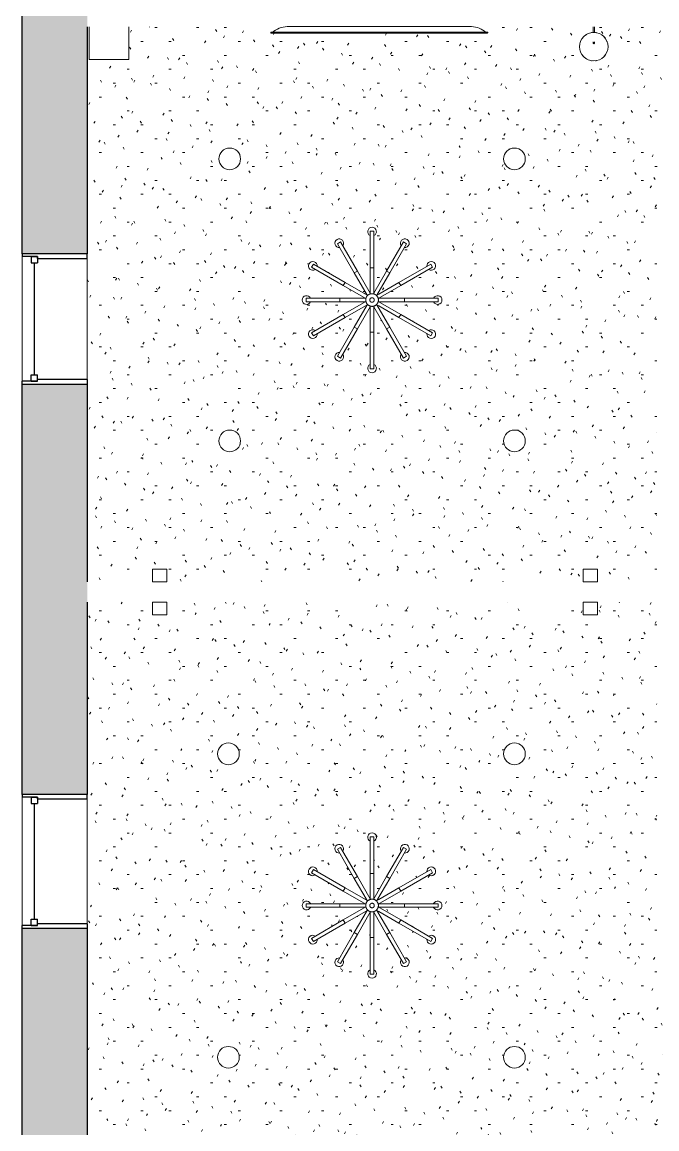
# Model space of a CAD drawing. Header units: inches. Extents: x -1041 to 1507, y -3558 to 870.
# Drawn here: x -1035.1 to -859.6, y -481.2 to -175.1 of the extents above; entities that cross this region are included whole.
import ezdxf

# ---------------------------------------------------------------- set-up
doc = ezdxf.new("R2010")
doc.units = ezdxf.units.IN
doc.header["$MEASUREMENT"] = 0
for name, color, linetype, lineweight in [('A-CLNG', 13, 'Continuous', 18), ('A-CLNG-PATT', 13, 'Continuous', 18), ('A-DETL-GENF', 92, 'Continuous', 18), ('A-GLAZ', 151, 'Continuous', 18), ('A-WALL', 113, 'Continuous', 18), ('A-WALL-PATT', 111, 'Continuous', 18), ('E-LITE-EQPM', 33, 'Continuous', 9), ('Q-SPCQ', 91, 'Continuous', 9)]:
    doc.layers.add(name, color=color, linetype=linetype, lineweight=lineweight)
pattern_1 = [(0, (0, 0), (15.36, 3.84), [0.634, -10.886, 0.634, -10.886, -61.44]), (0, (0, 0), (15.36, 3.84), [-23.04, 0.634, -22.406, 0.634, -10.886, -26.88]), (0, (0, 0), (15.36, 3.84), [-57.6, 0.634, -7.046, 0.634, -18.566]), (120, (5.76, 1.92), (-11.005538, 11.38215), [0.634, -10.886, 0.634, -10.886, -61.44]), (120, (5.76, 1.92), (-11.005538, 11.38215), [-23.04, 0.634, -22.406, 0.634, -10.886, -26.88]), (120, (5.76, 1.92), (-11.005538, 11.38215), [-57.6, 0.634, -7.046, 0.634, -18.566]), (240, (7.68, 9.6), (-4.354462, -15.22215), [0.634, -10.886, 0.634, -10.886, -61.44]), (240, (7.68, 9.6), (-4.354462, -15.22215), [-23.04, 0.634, -22.406, 0.634, -10.886, -26.88]), (240, (7.68, 9.6), (-4.354462, -15.22215), [-57.6, 0.634, -7.046, 0.634, -18.566])]

# ---------------------------------------------------------------- blocks, each defined once
blk = doc.blocks.new('Double Hung - medium windows 3_-6826447-1st Floor RCP')
at = {"layer": 'A-GLAZ', "color": 8, "lineweight": 30}
for p, q in [((-18, 9), (-17.25, 9)), ((-17.25, 4.75), (-17.25, 9)), ((-17.25, 6.5), (-17.25, 4.75)), ((-17.25, 6.5), (-15.5, 6.5)), ((-15.5, 6.5), (-15.5, 4.75)), ((15.5, 6.5), (15.5, 4.75)), ((17.25, 6.5), (15.5, 6.5)), ((17.25, 4.75), (17.25, 9)), ((18, 9), (17.25, 9)), ((17.25, 6.5), (17.25, 4.75)), ((-17.25, 4.75), (-15.5, 4.75)), ((-17.25, 4.75), (-16.75, 4.75)), ((-16.75, -9), (-16.75, 4.75)), ((-15.5, 5.625), (15.5, 5.625)), ((17.25, 4.75), (15.5, 4.75)), ((16.75, 4.75), (17.25, 4.75)), ((16.75, 4.75), (16.75, -9)), ((-16.75, -9), (-18, -9)), ((16.75, -9), (18, -9))]:
    blk.add_line(p, q, dxfattribs=at)
blk = doc.blocks.new('Double Hung - medium windows 3_ 1_-6826448-1st Floor RCP')
at = {"layer": 'A-GLAZ', "color": 8, "lineweight": 30}
for p, q in [((-18.5, 9), (-17.75, 9)), ((-17.75, 4.75), (-17.75, 9)), ((-17.75, 6.5), (-17.75, 4.75)), ((-17.75, 6.5), (-16, 6.5)), ((-16, 6.5), (-16, 4.75)), ((16, 6.5), (16, 4.75)), ((17.75, 6.5), (16, 6.5)), ((17.75, 4.75), (17.75, 9)), ((18.5, 9), (17.75, 9)), ((17.75, 6.5), (17.75, 4.75)), ((-17.75, 4.75), (-16, 4.75)), ((-17.75, 4.75), (-17.25, 4.75)), ((-17.25, -9), (-17.25, 4.75)), ((-16, 5.625), (16, 5.625)), ((17.75, 4.75), (16, 4.75)), ((17.25, 4.75), (17.75, 4.75)), ((17.25, 4.75), (17.25, -9)), ((-17.25, -9), (-18.5, -9)), ((17.25, -9), (18.5, -9))]:
    blk.add_line(p, q, dxfattribs=at)
blk = doc.blocks.new('A-Flat_Screen_TV - OLED 65B6P 65_-4747238-1st Floor RCP')
at = {"layer": 'Q-SPCQ'}
for p, q in [((-29.94, 0.19), (-30, 0.19)), ((-30, 0.19), (-30, 0)), ((-30, 0), (30, 0)), ((-29.56, 0.19), (-29.94, 0.19)), ((-29.94, 0), (-29.94, -0.06)), ((29.56, 0.19), (-29.56, 0.19)), ((25.5, 1.81), (-25.5, 1.81)), ((29.94, 0.19), (29.56, 0.19)), ((30, 0.19), (29.94, 0.19)), ((29.94, 0), (29.94, -0.06)), ((30, 0.19), (30, 0)), ((-29.94, -0.06), (29.94, -0.06))]:
    blk.add_line(p, q, dxfattribs=at)
for centre, start, end in [((-24.9, -5.58), 94.6372, 128.9656), ((24.9, -5.58), 51.0344, 85.3628)]:
    blk.add_arc(centre, 7.41, start, end, dxfattribs=at)
blk = doc.blocks.new('Iron_Chandelier_2145 - Hotel Room Chandelier-V7-1st Floor RCP')
at = {"layer": 'E-LITE-EQPM'}
for p, q in [((-0.5, 19.02), (-0.5, 8.88)), ((0.5, 19.02), (-0.5, 19.02)), ((0.5, 8.88), (0.5, 19.02)), ((-8.69, 16.05), (-9.56, 15.55)), ((-9.56, 15.55), (-4.9, 7.49)), ((-4.04, 7.99), (-8.69, 16.05)), ((8.69, 16.05), (4.04, 7.99)), ((4.9, 7.49), (9.56, 15.55)), ((8.69, 16.05), (9.56, 15.55)), ((-16.72, 9.08), (-16.22, 9.94)), ((-7.44, 4.87), (-16.22, 9.94)), ((16.22, 9.94), (7.44, 4.87)), ((16.22, 9.94), (16.72, 9.08)), ((-16.72, 9.08), (-7.94, 4)), ((-4.04, 7.99), (-4.9, 7.49)), ((-4.9, 7.49), (-1.36, 1.36)), ((-0.5, 1.86), (-4.04, 7.99)), ((-0.5, 8.88), (-0.5, 2.41)), ((0.5, 8.88), (-0.5, 8.88)), ((0.5, 2.41), (0.5, 8.88)), ((4.04, 7.99), (0.5, 1.86)), ((1.36, 1.36), (4.9, 7.49)), ((4.04, 7.99), (4.9, 7.49)), ((7.94, 4), (16.72, 9.08)), ((-7.94, 4), (-7.44, 4.87)), ((-7.94, 4), (-2.34, 0.77)), ((-1.84, 1.64), (-7.44, 4.87)), ((7.44, 4.87), (1.84, 1.64)), ((2.34, 0.77), (7.94, 4)), ((7.44, 4.87), (7.94, 4)), ((-8.94, 0.5), (-18.25, 0.5)), ((-18.25, 0.5), (-18.25, -0.5)), ((-1.86, 0.5), (-8.94, 0.5)), ((-8.94, 0.5), (-8.94, -0.5)), ((-2.34, 0.77), (-1.69, 0.4)), ((-1.2, 1.27), (-1.84, 1.64)), ((-0.5, 2.41), (-0.5, 1.66)), ((0.5, 1.67), (0.5, 2.41)), ((1.84, 1.64), (1.19, 1.26)), ((1.69, 0.4), (2.34, 0.77)), ((8.94, 0.5), (1.86, 0.5)), ((18.25, 0.5), (8.94, 0.5)), ((8.94, 0.5), (8.94, -0.5)), ((18.25, 0.5), (18.25, -0.5)), ((-18.25, -0.5), (-8.94, -0.5)), ((-8.94, -0.5), (-1.86, -0.5)), ((-2.34, -0.77), (-7.94, -4)), ((-7.44, -4.87), (-1.84, -1.64)), ((-1.36, -1.36), (-4.9, -7.49)), ((-4.04, -7.99), (-0.5, -1.86)), ((-1.69, -0.4), (-2.34, -0.77)), ((-1.84, -1.64), (-1.19, -1.26)), ((-0.5, -1.67), (-0.5, -2.41)), ((-0.5, -2.41), (-0.5, -8.88)), ((0.5, -2.41), (0.5, -1.66)), ((0.5, -1.86), (4.04, -7.99)), ((0.5, -8.88), (0.5, -2.41)), ((1.2, -1.27), (1.84, -1.64)), ((4.9, -7.49), (1.36, -1.36)), ((2.34, -0.77), (1.69, -0.4)), ((1.84, -1.64), (7.44, -4.87)), ((1.86, -0.5), (8.94, -0.5)), ((7.94, -4), (2.34, -0.77)), ((8.94, -0.5), (18.25, -0.5)), ((-7.94, -4), (-16.72, -9.08)), ((-16.22, -9.94), (-7.44, -4.87)), ((-7.94, -4), (-7.44, -4.87)), ((7.44, -4.87), (7.94, -4)), ((7.44, -4.87), (16.22, -9.94)), ((16.72, -9.08), (7.94, -4)), ((-16.72, -9.08), (-16.22, -9.94)), ((-4.9, -7.49), (-9.56, -15.55)), ((-8.69, -16.05), (-4.04, -7.99)), ((-4.04, -7.99), (-4.9, -7.49)), ((-0.5, -8.88), (-0.5, -19.02)), ((0.5, -8.88), (-0.5, -8.88)), ((0.5, -19.02), (0.5, -8.88)), ((4.04, -7.99), (4.9, -7.49)), ((4.04, -7.99), (8.69, -16.05)), ((9.56, -15.55), (4.9, -7.49)), ((16.22, -9.94), (16.72, -9.08)), ((-8.69, -16.05), (-9.56, -15.55)), ((8.69, -16.05), (9.56, -15.55)), ((0.5, -19.02), (-0.5, -19.02))]:
    blk.add_line(p, q, dxfattribs=at)
at = {"layer": 'E-LITE-EQPM', "flags": 128}
for points in [[(-1.75, 0), (-1.75, 0.07), (-1.75, 0.14), (-1.74, 0.21), (-1.73, 0.28), (-1.72, 0.35), (-1.7, 0.42), (-1.68, 0.48), (-1.66, 0.55), (-1.64, 0.62), (-1.61, 0.68), (-1.59, 0.75), (-1.56, 0.81), (-1.52, 0.87), (-1.49, 0.93), (-1.45, 0.99), (-1.41, 1.05), (-1.36, 1.1), (-1.32, 1.16), (-1.27, 1.21), (-1.22, 1.26), (-1.17, 1.31), (-1.12, 1.35), (-1.06, 1.39), (-1.01, 1.44), (-0.95, 1.48), (-0.89, 1.51), (-0.83, 1.55), (-0.76, 1.58), (-0.7, 1.61), (-0.64, 1.63), (-0.57, 1.66), (-0.5, 1.68), (-0.44, 1.7), (-0.37, 1.71), (-0.3, 1.73), (-0.23, 1.74), (-0.16, 1.75), (-0.09, 1.75), (-0.02, 1.75), (0.05, 1.75), (0.12, 1.75), (0.19, 1.74), (0.26, 1.73), (0.33, 1.72), (0.4, 1.71), (0.47, 1.69), (0.53, 1.67), (0.6, 1.65), (0.67, 1.62), (0.73, 1.59), (0.79, 1.56), (0.85, 1.53), (0.92, 1.5), (0.97, 1.46), (1.03, 1.42), (1.09, 1.38), (1.14, 1.33), (1.19, 1.28), (1.24, 1.23), (1.29, 1.18), (1.34, 1.13), (1.38, 1.08), (1.43, 1.02), (1.46, 0.96), (1.5, 0.9), (1.54, 0.84), (1.57, 0.78), (1.6, 0.72), (1.63, 0.65), (1.65, 0.59), (1.67, 0.52), (1.69, 0.45), (1.71, 0.39), (1.72, 0.32), (1.74, 0.25), (1.74, 0.18), (1.75, 0.11), (1.75, 0.04), (1.75, 0)], [(-0.63, 0), (-0.63, 0.03), (-0.63, 0.05), (-0.62, 0.08), (-0.62, 0.1), (-0.62, 0.12), (-0.61, 0.15), (-0.6, 0.17), (-0.6, 0.2), (-0.59, 0.22), (-0.58, 0.24), (-0.57, 0.27), (-0.56, 0.29), (-0.55, 0.31), (-0.53, 0.33), (-0.52, 0.35), (-0.5, 0.38), (-0.49, 0.39), (-0.47, 0.41), (-0.46, 0.43), (-0.44, 0.45), (-0.42, 0.47), (-0.4, 0.48), (-0.38, 0.5), (-0.36, 0.51), (-0.34, 0.53), (-0.32, 0.54), (-0.3, 0.55), (-0.27, 0.57), (-0.25, 0.58), (-0.23, 0.59), (-0.2, 0.59), (-0.18, 0.6), (-0.16, 0.61), (-0.13, 0.61), (-0.11, 0.62), (-0.08, 0.62), (-0.06, 0.63), (-0.03, 0.63), (-0.01, 0.63), (0.02, 0.63), (0.04, 0.63), (0.07, 0.62), (0.09, 0.62), (0.12, 0.62), (0.14, 0.61), (0.17, 0.61), (0.19, 0.6), (0.21, 0.59), (0.24, 0.58), (0.26, 0.57), (0.28, 0.56), (0.31, 0.55), (0.33, 0.54), (0.35, 0.52), (0.37, 0.51), (0.39, 0.49), (0.41, 0.48), (0.43, 0.46), (0.45, 0.44), (0.46, 0.42), (0.48, 0.41), (0.5, 0.39), (0.51, 0.37), (0.52, 0.35), (0.54, 0.32), (0.55, 0.3), (0.56, 0.28), (0.57, 0.26), (0.58, 0.23), (0.59, 0.21), (0.6, 0.19)], [(0.6, 0.19), (0.61, 0.16), (0.61, 0.14), (0.62, 0.11), (0.62, 0.09), (0.62, 0.06), (0.63, 0.04), (0.63, 0.01), (0.63, 0)], [(1.75, 0), (1.75, -0.07), (1.75, -0.14), (1.74, -0.21), (1.73, -0.28), (1.72, -0.35), (1.7, -0.42), (1.68, -0.48), (1.66, -0.55), (1.64, -0.62), (1.61, -0.68), (1.59, -0.75), (1.56, -0.81), (1.52, -0.87), (1.49, -0.93), (1.45, -0.99), (1.41, -1.05), (1.36, -1.1), (1.32, -1.16), (1.27, -1.21), (1.22, -1.26), (1.17, -1.31), (1.12, -1.35), (1.06, -1.39), (1.01, -1.44), (0.95, -1.48), (0.89, -1.51), (0.83, -1.55), (0.76, -1.58), (0.7, -1.61), (0.64, -1.63), (0.57, -1.66), (0.5, -1.68), (0.44, -1.7), (0.37, -1.71), (0.3, -1.73), (0.23, -1.74), (0.16, -1.75), (0.09, -1.75), (0.02, -1.75), (-0.05, -1.75), (-0.12, -1.75), (-0.19, -1.74), (-0.26, -1.73), (-0.33, -1.72), (-0.4, -1.71), (-0.47, -1.69), (-0.53, -1.67), (-0.6, -1.65), (-0.67, -1.62), (-0.73, -1.59), (-0.79, -1.56), (-0.85, -1.53), (-0.92, -1.5), (-0.97, -1.46), (-1.03, -1.42), (-1.09, -1.38), (-1.14, -1.33), (-1.19, -1.28), (-1.24, -1.23), (-1.29, -1.18), (-1.34, -1.13), (-1.38, -1.08), (-1.43, -1.02), (-1.46, -0.96), (-1.5, -0.9), (-1.54, -0.84), (-1.57, -0.78), (-1.6, -0.72), (-1.63, -0.65), (-1.65, -0.59), (-1.67, -0.52), (-1.69, -0.45), (-1.71, -0.39), (-1.72, -0.32), (-1.74, -0.25), (-1.74, -0.18), (-1.75, -0.11), (-1.75, -0.04), (-1.75, 0)], [(0.63, 0), (0.63, -0.03), (0.63, -0.05), (0.62, -0.08), (0.62, -0.1), (0.62, -0.12), (0.61, -0.15), (0.6, -0.17), (0.6, -0.2), (0.59, -0.22), (0.58, -0.24), (0.57, -0.27), (0.56, -0.29), (0.55, -0.31), (0.53, -0.33), (0.52, -0.35), (0.5, -0.38), (0.49, -0.39), (0.47, -0.41), (0.46, -0.43), (0.44, -0.45), (0.42, -0.47), (0.4, -0.48), (0.38, -0.5), (0.36, -0.51), (0.34, -0.53), (0.32, -0.54), (0.3, -0.55), (0.27, -0.57), (0.25, -0.58), (0.23, -0.59), (0.2, -0.59), (0.18, -0.6), (0.16, -0.61), (0.13, -0.61), (0.11, -0.62), (0.08, -0.62), (0.06, -0.63), (0.03, -0.63), (0.01, -0.63), (-0.02, -0.63), (-0.04, -0.63), (-0.07, -0.62), (-0.09, -0.62), (-0.12, -0.62), (-0.14, -0.61), (-0.17, -0.61), (-0.19, -0.6), (-0.21, -0.59), (-0.24, -0.58), (-0.26, -0.57), (-0.28, -0.56), (-0.31, -0.55), (-0.33, -0.54), (-0.35, -0.52), (-0.37, -0.51), (-0.39, -0.49), (-0.41, -0.48), (-0.43, -0.46), (-0.45, -0.44), (-0.46, -0.42), (-0.48, -0.41), (-0.5, -0.39), (-0.51, -0.37), (-0.52, -0.35), (-0.54, -0.32), (-0.55, -0.3), (-0.56, -0.28), (-0.57, -0.26), (-0.58, -0.23), (-0.59, -0.21), (-0.6, -0.19), (-0.61, -0.16), (-0.61, -0.14), (-0.62, -0.11), (-0.62, -0.09), (-0.62, -0.06), (-0.63, -0.04), (-0.63, -0.01), (-0.63, 0)]]:
    blk.add_lwpolyline(points, dxfattribs=at)
at = {"layer": 'E-LITE-EQPM'}
for centre, start, end in [((0, 18.89), 90, 244.637), ((0, 18.89), 295.363, 90), ((-9.06, 15.7), 120, 274.637), ((-9.06, 15.7), 325.363, 120), ((9.06, 15.7), 60, 214.637), ((9.06, 15.7), 265.363, 60), ((-16.36, 9.44), 150, 304.637), ((-16.36, 9.44), 355.363, 150), ((16.36, 9.44), 30, 184.637), ((16.36, 9.44), 235.363, 30), ((-18.12, 0), 25.363, 180), ((-18.12, 0), 180, 334.637), ((18.12, 0), 0, 154.637), ((18.12, 0), 205.363, 0), ((-16.36, -9.44), 55.363, 210), ((16.36, -9.44), 330, 124.637), ((-16.36, -9.44), 210, 4.637), ((16.36, -9.44), 175.363, 330), ((-9.06, -15.7), 85.363, 240), ((-9.06, -15.7), 240, 34.637), ((9.06, -15.7), 145.363, 300), ((9.06, -15.7), 300, 94.637), ((0, -18.89), 115.363, 270), ((0, -18.89), 270, 64.637)]:
    blk.add_arc(centre, 1.21, start, end, dxfattribs=at)
blk = doc.blocks.new('Sconce Light - Sphere - Bedside Sconce-8193506-1st Floor RCP')
at = {"layer": 'E-LITE-EQPM'}
for p, q in [((0, 6.3125), (-2, 6.3125)), ((-2, 6.3125), (-2, 2.8125)), ((2, 6.3125), (0, 6.3125)), ((2, 6.3125), (2, 2.8125)), ((-2, 2.8125), (0, 2.8125)), ((0, 2.8125), (2, 2.8125))]:
    blk.add_line(p, q, dxfattribs=at)
blk = doc.blocks.new('Iron_Chandelier_2145 - Hotel Room Chandelier-7349432-1st Floor RCP')
at = {"layer": 'E-LITE-EQPM'}
for p, q in [((-0.5, 19.02), (-0.5, 8.88)), ((-0.5, 19.02), (0.5, 19.02)), ((0.5, 8.88), (0.5, 19.02)), ((-9.56, 15.55), (-8.69, 16.05)), ((-9.56, 15.55), (-4.9, 7.49)), ((-4.04, 7.99), (-8.69, 16.05)), ((8.69, 16.05), (4.04, 7.99)), ((4.9, 7.49), (9.56, 15.55)), ((9.56, 15.55), (8.69, 16.05)), ((-16.22, 9.94), (-16.72, 9.08)), ((-7.44, 4.87), (-16.22, 9.94)), ((16.22, 9.94), (7.44, 4.87)), ((16.72, 9.08), (16.22, 9.94)), ((-16.72, 9.08), (-7.94, 4)), ((-4.9, 7.49), (-4.04, 7.99)), ((-4.9, 7.49), (-1.36, 1.36)), ((-0.5, 1.86), (-4.04, 7.99)), ((-0.5, 8.88), (-0.5, 2.41)), ((-0.5, 8.88), (0.5, 8.88)), ((0.5, 2.41), (0.5, 8.88)), ((4.04, 7.99), (0.5, 1.86)), ((1.36, 1.36), (4.9, 7.49)), ((4.9, 7.49), (4.04, 7.99)), ((7.94, 4), (16.72, 9.08)), ((-7.44, 4.87), (-7.94, 4)), ((-7.94, 4), (-2.34, 0.77)), ((-1.84, 1.64), (-7.44, 4.87)), ((7.44, 4.87), (1.84, 1.64)), ((2.34, 0.77), (7.94, 4)), ((7.94, 4), (7.44, 4.87)), ((-8.94, 0.5), (-18.25, 0.5)), ((-18.25, 0.5), (-18.25, -0.5)), ((-1.86, 0.5), (-8.94, 0.5)), ((-8.94, 0.5), (-8.94, -0.5)), ((-2.34, 0.77), (-1.69, 0.4)), ((-1.19, 1.26), (-1.84, 1.64)), ((-0.5, 2.41), (-0.5, 1.67)), ((0.5, 1.66), (0.5, 2.41)), ((1.84, 1.64), (1.2, 1.27)), ((1.69, 0.4), (2.34, 0.77)), ((8.94, 0.5), (1.86, 0.5)), ((18.25, 0.5), (8.94, 0.5)), ((8.94, 0.5), (8.94, -0.5)), ((18.25, 0.5), (18.25, -0.5)), ((-18.25, -0.5), (-8.94, -0.5)), ((-8.94, -0.5), (-1.86, -0.5)), ((-2.34, -0.77), (-7.94, -4)), ((-7.44, -4.87), (-1.84, -1.64)), ((-1.36, -1.36), (-4.9, -7.49)), ((-4.04, -7.99), (-0.5, -1.86)), ((-1.69, -0.4), (-2.34, -0.77)), ((-1.84, -1.64), (-1.2, -1.27)), ((-0.5, -1.66), (-0.5, -2.41)), ((-0.5, -2.41), (-0.5, -8.88)), ((0.5, -2.41), (0.5, -1.67)), ((0.5, -1.86), (4.04, -7.99)), ((0.5, -8.88), (0.5, -2.41)), ((1.19, -1.26), (1.84, -1.64)), ((4.9, -7.49), (1.36, -1.36)), ((2.34, -0.77), (1.69, -0.4)), ((1.84, -1.64), (7.44, -4.87)), ((1.86, -0.5), (8.94, -0.5)), ((7.94, -4), (2.34, -0.77)), ((8.94, -0.5), (18.25, -0.5)), ((-7.94, -4), (-16.72, -9.08)), ((-16.22, -9.94), (-7.44, -4.87)), ((-7.44, -4.87), (-7.94, -4)), ((7.94, -4), (7.44, -4.87)), ((7.44, -4.87), (16.22, -9.94)), ((16.72, -9.08), (7.94, -4)), ((-16.22, -9.94), (-16.72, -9.08)), ((-4.9, -7.49), (-9.56, -15.55)), ((-8.69, -16.05), (-4.04, -7.99)), ((-4.9, -7.49), (-4.04, -7.99)), ((-0.5, -8.88), (-0.5, -19.02)), ((-0.5, -8.88), (0.5, -8.88)), ((0.5, -19.02), (0.5, -8.88)), ((4.9, -7.49), (4.04, -7.99)), ((4.04, -7.99), (8.69, -16.05)), ((9.56, -15.55), (4.9, -7.49)), ((16.72, -9.08), (16.22, -9.94)), ((-9.56, -15.55), (-8.69, -16.05)), ((9.56, -15.55), (8.69, -16.05)), ((-0.5, -19.02), (0.5, -19.02))]:
    blk.add_line(p, q, dxfattribs=at)
at = {"layer": 'E-LITE-EQPM', "flags": 128}
for points in [[(-1.75, 0), (-1.75, 0.07), (-1.75, 0.14), (-1.74, 0.21), (-1.73, 0.28), (-1.72, 0.35), (-1.7, 0.42), (-1.68, 0.48), (-1.66, 0.55), (-1.64, 0.62), (-1.61, 0.68), (-1.59, 0.75), (-1.56, 0.81), (-1.52, 0.87), (-1.49, 0.93), (-1.45, 0.99), (-1.41, 1.05), (-1.36, 1.1), (-1.32, 1.16), (-1.27, 1.21), (-1.22, 1.26), (-1.17, 1.31), (-1.12, 1.35), (-1.06, 1.39), (-1.01, 1.44), (-0.95, 1.48), (-0.89, 1.51), (-0.83, 1.55), (-0.76, 1.58), (-0.7, 1.61), (-0.64, 1.63), (-0.57, 1.66), (-0.5, 1.68), (-0.44, 1.7), (-0.37, 1.71), (-0.3, 1.73), (-0.23, 1.74), (-0.16, 1.75), (-0.09, 1.75), (-0.02, 1.75), (0.05, 1.75), (0.12, 1.75), (0.19, 1.74), (0.26, 1.73), (0.33, 1.72), (0.4, 1.71), (0.47, 1.69), (0.53, 1.67), (0.6, 1.65), (0.67, 1.62), (0.73, 1.59), (0.79, 1.56), (0.85, 1.53), (0.92, 1.5), (0.97, 1.46), (1.03, 1.42), (1.09, 1.38), (1.14, 1.33), (1.19, 1.28), (1.24, 1.23), (1.29, 1.18), (1.34, 1.13), (1.38, 1.08), (1.43, 1.02), (1.46, 0.96), (1.5, 0.9), (1.54, 0.84), (1.57, 0.78), (1.6, 0.72), (1.63, 0.65), (1.65, 0.59), (1.67, 0.52), (1.69, 0.45), (1.71, 0.39), (1.72, 0.32), (1.74, 0.25), (1.74, 0.18), (1.75, 0.11), (1.75, 0.04), (1.75, 0)], [(-0.63, 0), (-0.63, 0.03), (-0.63, 0.05), (-0.62, 0.08), (-0.62, 0.1), (-0.62, 0.12), (-0.61, 0.15), (-0.6, 0.17), (-0.6, 0.2), (-0.59, 0.22), (-0.58, 0.24), (-0.57, 0.27), (-0.56, 0.29), (-0.55, 0.31), (-0.53, 0.33), (-0.52, 0.35), (-0.5, 0.38), (-0.49, 0.39), (-0.47, 0.41), (-0.46, 0.43), (-0.44, 0.45), (-0.42, 0.47), (-0.4, 0.48), (-0.38, 0.5), (-0.36, 0.51), (-0.34, 0.53), (-0.32, 0.54), (-0.3, 0.55), (-0.27, 0.57), (-0.25, 0.58), (-0.23, 0.59), (-0.2, 0.59), (-0.18, 0.6), (-0.16, 0.61), (-0.13, 0.61), (-0.11, 0.62), (-0.08, 0.62), (-0.06, 0.63), (-0.03, 0.63), (-0.01, 0.63), (0.02, 0.63), (0.04, 0.63), (0.07, 0.62), (0.09, 0.62), (0.12, 0.62), (0.14, 0.61), (0.17, 0.61), (0.19, 0.6), (0.21, 0.59), (0.24, 0.58), (0.26, 0.57), (0.28, 0.56), (0.31, 0.55), (0.33, 0.54), (0.35, 0.52), (0.37, 0.51), (0.39, 0.49), (0.41, 0.48), (0.43, 0.46), (0.45, 0.44), (0.46, 0.42), (0.48, 0.41), (0.5, 0.39), (0.51, 0.37), (0.52, 0.35), (0.54, 0.32), (0.55, 0.3), (0.56, 0.28), (0.57, 0.26), (0.58, 0.23), (0.59, 0.21), (0.6, 0.19), (0.61, 0.16), (0.61, 0.14), (0.62, 0.11), (0.62, 0.09), (0.62, 0.06), (0.63, 0.04), (0.63, 0.01), (0.63, 0)], [(1.75, 0), (1.75, -0.07), (1.75, -0.14), (1.74, -0.21), (1.73, -0.28), (1.72, -0.35), (1.7, -0.42), (1.68, -0.48), (1.66, -0.55), (1.64, -0.62), (1.61, -0.68), (1.59, -0.75), (1.56, -0.81), (1.52, -0.87), (1.49, -0.93), (1.45, -0.99), (1.41, -1.05), (1.36, -1.1), (1.32, -1.16), (1.27, -1.21), (1.22, -1.26), (1.17, -1.31), (1.12, -1.35), (1.06, -1.39), (1.01, -1.44), (0.95, -1.48), (0.89, -1.51), (0.83, -1.55), (0.76, -1.58), (0.7, -1.61), (0.64, -1.63), (0.57, -1.66), (0.5, -1.68), (0.44, -1.7), (0.37, -1.71), (0.3, -1.73), (0.23, -1.74), (0.16, -1.75), (0.09, -1.75), (0.02, -1.75), (-0.05, -1.75), (-0.12, -1.75), (-0.19, -1.74), (-0.26, -1.73), (-0.33, -1.72), (-0.4, -1.71), (-0.47, -1.69), (-0.53, -1.67), (-0.6, -1.65), (-0.67, -1.62), (-0.73, -1.59), (-0.79, -1.56), (-0.85, -1.53), (-0.92, -1.5), (-0.97, -1.46), (-1.03, -1.42), (-1.09, -1.38), (-1.14, -1.33), (-1.19, -1.28), (-1.24, -1.23), (-1.29, -1.18), (-1.34, -1.13), (-1.38, -1.08), (-1.43, -1.02), (-1.46, -0.96), (-1.5, -0.9), (-1.54, -0.84), (-1.57, -0.78), (-1.6, -0.72), (-1.63, -0.65), (-1.65, -0.59), (-1.67, -0.52), (-1.69, -0.45), (-1.71, -0.39), (-1.72, -0.32), (-1.74, -0.25), (-1.74, -0.18), (-1.75, -0.11), (-1.75, -0.04), (-1.75, 0)], [(0.63, 0), (0.63, -0.03), (0.63, -0.05), (0.62, -0.08), (0.62, -0.1), (0.62, -0.12), (0.61, -0.15), (0.6, -0.17), (0.6, -0.2), (0.59, -0.22), (0.58, -0.24), (0.57, -0.27), (0.56, -0.29), (0.55, -0.31), (0.53, -0.33), (0.52, -0.35), (0.5, -0.38), (0.49, -0.39), (0.47, -0.41), (0.46, -0.43), (0.44, -0.45), (0.42, -0.47), (0.4, -0.48), (0.38, -0.5), (0.36, -0.51), (0.34, -0.53), (0.32, -0.54), (0.3, -0.55), (0.27, -0.57), (0.25, -0.58), (0.23, -0.59), (0.2, -0.59), (0.18, -0.6), (0.16, -0.61), (0.13, -0.61), (0.11, -0.62), (0.08, -0.62), (0.06, -0.63), (0.03, -0.63), (0.01, -0.63), (-0.02, -0.63), (-0.04, -0.63), (-0.07, -0.62), (-0.09, -0.62), (-0.12, -0.62), (-0.14, -0.61), (-0.17, -0.61), (-0.19, -0.6), (-0.21, -0.59), (-0.24, -0.58), (-0.26, -0.57), (-0.28, -0.56), (-0.31, -0.55), (-0.33, -0.54), (-0.35, -0.52), (-0.37, -0.51), (-0.39, -0.49), (-0.41, -0.48), (-0.43, -0.46), (-0.45, -0.44), (-0.46, -0.42), (-0.48, -0.41), (-0.5, -0.39), (-0.51, -0.37), (-0.52, -0.35), (-0.54, -0.32), (-0.55, -0.3), (-0.56, -0.28), (-0.57, -0.26), (-0.58, -0.23), (-0.59, -0.21), (-0.6, -0.19), (-0.61, -0.16), (-0.61, -0.14), (-0.62, -0.11), (-0.62, -0.09), (-0.62, -0.06), (-0.63, -0.04), (-0.63, -0.01), (-0.63, 0)]]:
    blk.add_lwpolyline(points, dxfattribs=at)
at = {"layer": 'E-LITE-EQPM'}
for centre, start, end in [((0, 18.89), 90, 244.637), ((0, 18.89), 295.363, 90), ((-9.06, 15.7), 120, 274.637), ((-9.06, 15.7), 325.363, 120), ((9.06, 15.7), 60, 214.637), ((9.06, 15.7), 265.363, 60), ((-16.36, 9.44), 150, 304.637), ((-16.36, 9.44), 355.363, 150), ((16.36, 9.44), 30, 184.637), ((16.36, 9.44), 235.363, 30), ((-18.12, 0), 25.363, 180), ((-18.12, 0), 180, 334.637), ((18.12, 0), 0, 154.637), ((18.12, 0), 205.363, 0), ((-16.36, -9.44), 55.363, 210), ((16.36, -9.44), 330, 124.637), ((-16.36, -9.44), 210, 4.637), ((16.36, -9.44), 175.363, 330), ((-9.06, -15.7), 85.363, 240), ((-9.06, -15.7), 240, 34.637), ((9.06, -15.7), 145.363, 300), ((9.06, -15.7), 300, 94.637), ((0, -18.89), 115.363, 270), ((0, -18.89), 270, 64.637)]:
    blk.add_arc(centre, 1.21, start, end, dxfattribs=at)
blk = doc.blocks.new('Lighting_Pendants_Elesi-Luce_Quid_02820 - Quid_02820-V8-1st Floor RCP')
at = {"layer": 'A-DETL-GENF', "lineweight": 9}
for p, q in [((5.51, 5.51), (-5.51, 5.51)), ((-5.51, 5.51), (-5.51, -3.47)), ((-5.51, -3.47), (-5.51, 5.51)), ((-5.51, 5.51), (5.51, 5.51)), ((5.51, -3.47), (5.51, 5.51)), ((5.51, 5.51), (5.51, -3.47))]:
    blk.add_line(p, q, dxfattribs=at)
blk = doc.blocks.new('Lighting_Outside_Platek_flamingo-floor - 3050316_9W_LED_3000K_H1900mm_Floor-V9-1st Floor RCP')
at = {"layer": 'E-LITE-EQPM'}
for p, q in [((10, 0.21), (10.41, 0.21)), ((12.92, 0.21), (14.5, 0.21)), ((10.41, -0.18), (10, -0.18)), ((14.5, -0.18), (12.93, -0.18))]:
    blk.add_line(p, q, dxfattribs=at)
for centre, radius, start, end in [((9.02, 0), 3.94, 0, 180), ((9.02, 0.01), 3.94, 125.4689, 132.7325), ((9.02, 0.01), 3.94, 107.1507, 114.7247), ((9.02, 0.01), 3.94, 90, 94.3998), ((9.02, 0.01), 3.94, 85.6002, 90), ((9.02, 0.01), 3.94, 65.2753, 72.8493), ((9.02, 0.01), 3.94, 47.2675, 54.5311), ((9.02, 0), 3.94, 180, 0), ((9.02, 0.01), 3.94, 167.8603, 173.5481), ((9.02, 0.01), 3.94, 147.2985, 151.6983), ((10, 0.01), 0.197, 0, 180), ((10, 0.01), 0.197, 180, 0), ((9.02, 0.01), 3.94, 28.3017, 32.7015), ((9.02, 0.01), 3.94, 6.4519, 12.1397), ((9.02, 0.01), 3.94, 186.839, 191.9063), ((9.02, 0.01), 3.94, 228.6865, 232.178), ((9.02, 0.01), 3.94, 307.822, 311.3135), ((9.02, 0.01), 3.94, 348.0937, 353.161), ((9.02, 0.01), 3.94, 248.0156, 251.1967), ((9.02, 0.01), 3.94, 288.8033, 291.9844)]:
    blk.add_arc(centre, radius, start, end, dxfattribs=at)
blk = doc.blocks.new('Sconce Light - Sphere - Bedside Sconce-8193507-1st Floor RCP')
at = {"layer": 'E-LITE-EQPM'}
for p, q in [((0, -2.8125), (-2, -2.8125)), ((-2, -2.8125), (-2, -6.3125)), ((2, -2.8125), (0, -2.8125)), ((2, -2.8125), (2, -6.3125)), ((-2, -6.3125), (0, -6.3125)), ((0, -6.3125), (2, -6.3125))]:
    blk.add_line(p, q, dxfattribs=at)

msp = doc.modelspace()

# ---------------------------------------------------------------- hatches: boundary and pattern name
at = {"layer": 'A-CLNG-PATT'}
h = msp.add_hatch(dxfattribs=at)
h.set_pattern_fill('FP_3', color=256, style=0, pattern_type=2)
h.set_pattern_definition(pattern_1)
h.paths.add_polyline_path([(-858.38, -220.9), (-772.04, -220.9), (-772.04, -176.43), (-781.79, -176.43), (-781.79, -173.93), (-818.2, -173.93), (-818.2, -176.43), (-859.63, -176.43), (-859.63, -220.9), (-858.88, -220.9)], flags=0)
h.paths.add_polyline_path([(-816.42, -197.66), (-817.19, -197.56), (-817.92, -197.26), (-818.54, -196.78), (-819.02, -196.16), (-819.32, -195.44), (-819.42, -194.66), (-819.32, -193.89), (-819.02, -193.16), (-818.54, -192.54), (-817.92, -192.06), (-817.19, -191.76), (-816.42, -191.66), (-815.64, -191.76), (-814.92, -192.06), (-814.3, -192.54), (-813.82, -193.16), (-813.52, -193.89), (-813.42, -194.66), (-813.52, -195.44), (-813.82, -196.16), (-814.3, -196.78), (-814.92, -197.26), (-815.64, -197.56)], flags=0)
h = msp.add_hatch(dxfattribs=at)
h.set_pattern_fill('FP_3', color=256, style=0, pattern_type=2)
h.set_pattern_definition(pattern_1)
h.paths.add_polyline_path([(-954.68, -329.86), (-880.04, -329.86), (-880.04, -326.36), (-876.04, -326.36), (-876.04, -329.86), (-859.63, -329.86), (-859.63, -176.43), (-876.88, -176.43), (-876.88, -178), (-876.59, -178.03), (-876.39, -178.03), (-876.27, -178.08), (-876.04, -178.11), (-875.09, -178.5), (-874.28, -179.13), (-873.65, -179.94), (-873.26, -180.89), (-873.13, -181.93), (-873.26, -182.93), (-873.65, -183.88), (-874.28, -184.7), (-875.09, -185.32), (-876.04, -185.71), (-876.27, -185.74), (-876.39, -185.79), (-876.61, -185.79), (-877.06, -185.85), (-877.52, -185.79), (-877.76, -185.79), (-877.9, -185.74), (-878.08, -185.71), (-879.04, -185.32), (-879.18, -185.2), (-879.85, -184.7), (-879.95, -184.56), (-880.09, -184.44), (-880.25, -184.17), (-880.47, -183.88), (-880.61, -183.54), (-880.77, -183.26), (-880.81, -183.07), (-880.86, -182.93), (-881, -181.84), (-880.96, -181.62), (-880.86, -180.89), (-880.81, -180.76), (-880.77, -180.56), (-880.61, -180.29), (-880.47, -179.94), (-880.25, -179.65), (-880.09, -179.38), (-879.95, -179.26), (-879.85, -179.13), (-879.04, -178.5), (-878.93, -178.46), (-878.08, -178.11), (-877.9, -178.08), (-877.76, -178.03), (-877.52, -178.03), (-877.27, -178), (-877.27, -176.43), (-910.2, -176.43), (-909.4, -176.57), (-908.02, -177.12), (-906.79, -177.93), (-906.35, -177.93), (-906.35, -178.12), (-906.41, -178.12), (-906.41, -178.18), (-966.29, -178.18), (-966.29, -178.12), (-966.35, -178.12), (-966.35, -177.93), (-965.91, -177.93), (-964.68, -177.12), (-963.3, -176.57), (-962.5, -176.43), (-1005.55, -176.43), (-1005.55, -185.41), (-1016.57, -185.41), (-1016.57, -176.43), (-1017.06, -176.43), (-1017.04, -329.86), (-999.06, -329.86), (-999.06, -326.36), (-995.06, -326.36), (-995.06, -329.86), (-979.06, -329.86)], flags=0)
h.paths.add_polyline_path([(-898.99, -293.93), (-899.76, -293.82), (-900.49, -293.52), (-901.11, -293.05), (-901.59, -292.43), (-901.89, -291.7), (-901.99, -290.93), (-901.89, -290.15), (-901.59, -289.43), (-901.11, -288.81), (-900.49, -288.33), (-899.76, -288.03), (-898.99, -287.93), (-898.21, -288.03), (-897.49, -288.33), (-896.87, -288.81), (-896.39, -289.43), (-896.09, -290.15), (-895.99, -290.93), (-896.09, -291.7), (-896.39, -292.43), (-896.87, -293.05), (-897.49, -293.52), (-898.21, -293.82)], flags=0)
h.paths.add_polyline_path([(-977.7, -293.93), (-978.48, -293.82), (-979.2, -293.52), (-979.82, -293.05), (-980.3, -292.43), (-980.6, -291.7), (-980.7, -290.93), (-980.6, -290.15), (-980.3, -289.43), (-979.82, -288.81), (-979.2, -288.33), (-978.48, -288.03), (-977.7, -287.93), (-976.93, -288.03), (-976.2, -288.33), (-975.58, -288.81), (-975.11, -289.43), (-974.81, -290.15), (-974.7, -290.93), (-974.81, -291.7), (-975.11, -292.43), (-975.58, -293.05), (-976.2, -293.52), (-976.93, -293.82)], flags=0)
h.paths.add_polyline_path([(-938.35, -272.05), (-939.06, -271.82), (-939.49, -271.22), (-939.49, -270.47), (-939.06, -269.87), (-938.85, -269.8), (-938.85, -253.82), (-946.45, -267), (-946.31, -267.16), (-946.24, -267.92), (-946.6, -268.55), (-947.28, -268.86), (-948.01, -268.7), (-948.51, -268.15), (-948.58, -267.39), (-948.22, -266.76), (-947.53, -266.45), (-947.32, -266.5), (-939.71, -253.32), (-953.55, -261.31), (-953.5, -261.53), (-953.8, -262.21), (-954.45, -262.58), (-955.19, -262.5), (-955.75, -262), (-955.9, -261.27), (-955.6, -260.59), (-954.95, -260.22), (-954.21, -260.3), (-954.05, -260.45), (-940.21, -252.46), (-955.43, -252.46), (-955.49, -252.67), (-956.1, -253.11), (-956.84, -253.11), (-957.45, -252.67), (-957.68, -251.96), (-957.45, -251.25), (-956.84, -250.81), (-956.1, -250.81), (-955.49, -251.25), (-955.43, -251.46), (-940.69, -251.46), (-940.69, -251.18), (-954.06, -243.48), (-954.21, -243.62), (-954.97, -243.69), (-955.6, -243.32), (-955.9, -242.64), (-955.75, -241.91), (-955.19, -241.41), (-954.44, -241.34), (-953.8, -241.71), (-953.5, -242.39), (-953.55, -242.6), (-939.71, -250.59), (-947.32, -237.42), (-947.53, -237.46), (-948.22, -237.16), (-948.59, -236.51), (-948.51, -235.77), (-948.01, -235.22), (-947.28, -235.06), (-946.6, -235.36), (-946.23, -236.01), (-946.31, -236.75), (-946.45, -236.92), (-938.85, -250.09), (-938.85, -234.12), (-939.06, -234.05), (-939.49, -233.45), (-939.49, -232.7), (-939.06, -232.1), (-938.35, -231.87), (-937.64, -232.1), (-937.2, -232.7), (-937.2, -233.45), (-937.64, -234.05), (-937.85, -234.12), (-937.85, -250.09), (-930.24, -236.92), (-930.39, -236.75), (-930.46, -236), (-930.09, -235.36), (-929.41, -235.06), (-928.68, -235.22), (-928.18, -235.77), (-928.11, -236.53), (-928.48, -237.16), (-929.16, -237.46), (-929.37, -237.42), (-936.98, -250.59), (-923.15, -242.6), (-923.19, -242.39), (-922.89, -241.71), (-922.24, -241.33), (-921.5, -241.41), (-920.94, -241.91), (-920.79, -242.64), (-921.09, -243.32), (-921.74, -243.7), (-922.48, -243.62), (-922.65, -243.47), (-936.48, -251.46), (-921.27, -251.46), (-921.2, -251.25), (-920.59, -250.81), (-919.85, -250.81), (-919.24, -251.25), (-919.01, -251.96), (-919.24, -252.67), (-919.85, -253.11), (-920.6, -253.11), (-921.2, -252.67), (-921.27, -252.46), (-936.48, -252.46), (-922.63, -260.43), (-922.48, -260.3), (-921.72, -260.23), (-921.09, -260.59), (-920.79, -261.3), (-920.94, -262), (-921.5, -262.5), (-922.26, -262.57), (-922.89, -262.21), (-923.19, -261.53), (-923.15, -261.31), (-936.98, -253.32), (-929.37, -266.5), (-929.16, -266.45), (-928.48, -266.76), (-928.1, -267.43), (-928.18, -268.15), (-928.68, -268.7), (-929.41, -268.86), (-930.09, -268.55), (-930.46, -267.91), (-930.39, -267.16), (-930.24, -267), (-937.85, -253.82), (-937.85, -269.8), (-937.64, -269.87), (-937.2, -270.47), (-937.2, -271.22), (-937.64, -271.82), (-938.21, -272.01)], flags=0)
h.paths.add_polyline_path([(-940.69, -251.46), (-940.21, -251.46), (-940.69, -251.18)], flags=0)
h.paths.add_polyline_path([(-898.99, -215.93), (-899.76, -215.82), (-900.49, -215.52), (-901.11, -215.05), (-901.59, -214.43), (-901.89, -213.7), (-901.99, -212.93), (-901.89, -212.15), (-901.59, -211.43), (-901.11, -210.81), (-900.49, -210.33), (-899.76, -210.03), (-898.99, -209.93), (-898.21, -210.03), (-897.49, -210.33), (-896.87, -210.81), (-896.39, -211.43), (-896.09, -212.15), (-895.99, -212.93), (-896.09, -213.7), (-896.39, -214.43), (-896.87, -215.05), (-897.49, -215.52), (-898.21, -215.82)], flags=0)
h.paths.add_polyline_path([(-977.7, -215.93), (-978.48, -215.82), (-979.2, -215.52), (-979.82, -215.05), (-980.3, -214.43), (-980.6, -213.7), (-980.7, -212.93), (-980.6, -212.15), (-980.3, -211.43), (-979.82, -210.81), (-979.2, -210.33), (-978.48, -210.03), (-977.7, -209.93), (-976.93, -210.03), (-976.2, -210.33), (-975.58, -210.81), (-975.11, -211.43), (-974.81, -212.15), (-974.7, -212.93), (-974.81, -213.7), (-975.11, -214.43), (-975.58, -215.05), (-976.2, -215.52), (-976.93, -215.82)], flags=0)
h = msp.add_hatch(dxfattribs=at)
h.set_pattern_fill('FP_3', color=256, style=0, pattern_type=2)
h.set_pattern_definition(pattern_1)
h.paths.add_polyline_path([(-1016.77, -503.36), (-859.63, -503.36), (-859.63, -335.49), (-876.04, -335.49), (-876.04, -338.99), (-880.04, -338.99), (-880.04, -335.49), (-995.06, -335.49), (-995.06, -338.99), (-999.06, -338.99), (-999.06, -335.49), (-1017.06, -335.49), (-1017.06, -503.36)], flags=0)
h.paths.add_polyline_path([(-910.89, -503.17), (-961.89, -503.17), (-963.34, -502.9), (-964.14, -502.58), (-965.95, -502.57), (-967.31, -502.32), (-968.68, -501.77), (-969.92, -500.96), (-970.36, -500.96), (-970.36, -500.77), (-970.29, -500.77), (-970.29, -500.71), (-910.42, -500.71), (-910.42, -500.77), (-910.36, -500.77), (-910.36, -500.96), (-910.79, -500.96), (-911.3, -501.29), (-906.45, -501.29), (-906.45, -501.36), (-906.39, -501.36), (-906.39, -501.54), (-906.83, -501.54), (-908.06, -502.35), (-909.44, -502.9), (-910.79, -503.15)], flags=0)
h.paths.add_polyline_path([(-1010.46, -496.88), (-1012.94, -496.86), (-1012.94, -485.85), (-1001.92, -485.85), (-1001.92, -496.88), (-1010.39, -496.88)], flags=0)
h.paths.add_polyline_path([(-978.06, -464.38), (-978.84, -464.28), (-979.56, -463.98), (-980.18, -463.5), (-980.66, -462.88), (-980.96, -462.16), (-981.06, -461.38), (-980.96, -460.6), (-980.66, -459.88), (-980.18, -459.26), (-979.56, -458.78), (-978.84, -458.48), (-978.06, -458.38), (-977.29, -458.48), (-976.56, -458.78), (-975.94, -459.26), (-975.46, -459.88), (-975.16, -460.6), (-975.06, -461.38), (-975.16, -462.16), (-975.46, -462.88), (-975.94, -463.5), (-976.56, -463.98), (-977.29, -464.28)], flags=0)
h.paths.add_polyline_path([(-898.99, -464.38), (-899.76, -464.28), (-900.49, -463.98), (-901.11, -463.5), (-901.59, -462.88), (-901.89, -462.16), (-901.99, -461.38), (-901.89, -460.6), (-901.59, -459.88), (-901.11, -459.26), (-900.49, -458.78), (-899.76, -458.48), (-898.99, -458.38), (-898.21, -458.48), (-897.49, -458.78), (-896.87, -459.26), (-896.39, -459.88), (-896.09, -460.6), (-895.99, -461.38), (-896.09, -462.16), (-896.39, -462.88), (-896.87, -463.5), (-897.49, -463.98), (-898.21, -464.28)], flags=0)
h.paths.add_polyline_path([(-938.35, -439.49), (-939.06, -439.26), (-939.49, -438.65), (-939.49, -437.91), (-939.06, -437.3), (-938.85, -437.24), (-938.85, -421.26), (-946.45, -434.44), (-946.31, -434.6), (-946.24, -435.37), (-946.6, -435.99), (-947.28, -436.29), (-948.01, -436.14), (-948.51, -435.58), (-948.57, -434.81), (-948.22, -434.19), (-947.53, -433.89), (-947.32, -433.94), (-939.71, -420.76), (-953.55, -428.75), (-953.5, -428.96), (-953.8, -429.65), (-954.45, -430.02), (-955.19, -429.94), (-955.75, -429.44), (-955.9, -428.71), (-955.6, -428.03), (-954.95, -427.66), (-954.21, -427.74), (-954.05, -427.88), (-940.69, -420.17), (-940.69, -419.9), (-955.43, -419.9), (-955.49, -420.11), (-956.1, -420.54), (-956.84, -420.54), (-957.45, -420.11), (-957.68, -419.4), (-957.45, -418.69), (-956.84, -418.25), (-956.1, -418.25), (-955.49, -418.69), (-955.43, -418.9), (-940.21, -418.9), (-954.06, -410.92), (-954.21, -411.06), (-954.98, -411.12), (-955.6, -410.76), (-955.9, -410.08), (-955.75, -409.35), (-955.19, -408.85), (-954.42, -408.79), (-953.8, -409.14), (-953.5, -409.83), (-953.55, -410.04), (-939.71, -418.03), (-947.32, -404.85), (-947.53, -404.9), (-948.22, -404.6), (-948.59, -403.95), (-948.51, -403.21), (-948.01, -402.65), (-947.28, -402.5), (-946.6, -402.8), (-946.23, -403.45), (-946.31, -404.19), (-946.45, -404.35), (-938.85, -417.53), (-938.85, -401.55), (-939.06, -401.49), (-939.49, -400.88), (-939.49, -400.14), (-939.06, -399.53), (-938.35, -399.3), (-937.64, -399.53), (-937.2, -400.14), (-937.2, -400.88), (-937.64, -401.49), (-937.85, -401.55), (-937.85, -417.53), (-930.24, -404.35), (-930.39, -404.19), (-930.45, -403.42), (-930.09, -402.8), (-929.41, -402.5), (-928.68, -402.65), (-928.18, -403.21), (-928.12, -403.98), (-928.48, -404.6), (-929.16, -404.9), (-929.37, -404.85), (-936.98, -418.03), (-923.15, -410.04), (-923.19, -409.83), (-922.89, -409.14), (-922.24, -408.77), (-921.5, -408.85), (-920.94, -409.35), (-920.79, -410.08), (-921.09, -410.76), (-921.74, -411.13), (-922.48, -411.06), (-922.65, -410.91), (-936.48, -418.9), (-921.27, -418.9), (-921.2, -418.69), (-920.59, -418.25), (-919.85, -418.25), (-919.24, -418.69), (-919.01, -419.4), (-919.24, -420.11), (-919.85, -420.54), (-920.6, -420.54), (-921.2, -420.11), (-921.27, -419.9), (-936.48, -419.9), (-922.63, -427.87), (-922.48, -427.74), (-921.71, -427.67), (-921.09, -428.03), (-920.79, -428.71), (-920.94, -429.44), (-921.5, -429.94), (-922.27, -430), (-922.89, -429.65), (-923.19, -428.96), (-923.15, -428.75), (-936.98, -420.76), (-929.37, -433.94), (-929.16, -433.89), (-928.48, -434.19), (-928.1, -434.84), (-928.18, -435.58), (-928.68, -436.14), (-929.41, -436.29), (-930.09, -435.99), (-930.46, -435.34), (-930.39, -434.6), (-930.24, -434.44), (-937.85, -421.26), (-937.85, -437.24), (-937.64, -437.3), (-937.2, -437.91), (-937.2, -438.66), (-937.64, -439.26), (-938.21, -439.45)], flags=0)
h.paths.add_polyline_path([(-940.69, -420.17), (-940.21, -419.9), (-940.69, -419.9)], flags=0)
h.paths.add_polyline_path([(-898.99, -380.46), (-899.76, -380.36), (-900.49, -380.06), (-901.11, -379.58), (-901.59, -378.96), (-901.89, -378.24), (-901.99, -377.46), (-901.89, -376.68), (-901.59, -375.96), (-901.11, -375.34), (-900.49, -374.86), (-899.76, -374.56), (-898.99, -374.46), (-898.21, -374.56), (-897.49, -374.86), (-896.87, -375.34), (-896.39, -375.96), (-896.09, -376.68), (-895.99, -377.46), (-896.09, -378.24), (-896.39, -378.96), (-896.87, -379.58), (-897.49, -380.06), (-898.21, -380.36)], flags=0)
h.paths.add_polyline_path([(-978.06, -380.46), (-978.84, -380.36), (-979.56, -380.06), (-980.18, -379.58), (-980.66, -378.96), (-980.96, -378.24), (-981.06, -377.46), (-980.96, -376.68), (-980.66, -375.96), (-980.18, -375.34), (-979.56, -374.86), (-978.84, -374.56), (-978.06, -374.46), (-977.29, -374.56), (-976.56, -374.86), (-975.94, -375.34), (-975.46, -375.96), (-975.16, -376.68), (-975.06, -377.46), (-975.16, -378.24), (-975.46, -378.96), (-975.94, -379.58), (-976.56, -380.06), (-977.29, -380.36)], flags=0)
h = msp.add_hatch(dxfattribs=at)
h.set_pattern_fill('FP_3', color=256, style=0, pattern_type=2)
h.set_pattern_definition(pattern_1)
h.paths.add_polyline_path([(-859.63, -503.36), (-772.04, -503.36), (-772.04, -446.42), (-778.04, -446.42), (-778.04, -443.48), (-818.04, -443.48), (-818.04, -446.42), (-859.38, -446.42), (-859.38, -443.48), (-859.63, -443.48), (-859.63, -472.04)], flags=0)
h.paths.add_polyline_path([(-816.42, -476.48), (-817.19, -476.38), (-817.92, -476.08), (-818.54, -475.6), (-819.02, -474.98), (-819.32, -474.26), (-819.42, -473.48), (-819.32, -472.7), (-819.02, -471.98), (-818.54, -471.36), (-817.92, -470.88), (-817.19, -470.58), (-816.42, -470.48), (-815.64, -470.58), (-814.92, -470.88), (-814.3, -471.36), (-813.8, -472.04), (-813.52, -472.7), (-813.42, -473.48), (-813.52, -474.26), (-813.82, -474.98), (-814.3, -475.6), (-814.92, -476.08), (-815.64, -476.38)], flags=0)
at = {"layer": 'A-WALL-PATT', "lineweight": 9}
h = msp.add_hatch(color=7, dxfattribs=at)
h.paths.add_polyline_path([(-1027.84, -1284.19), (-1017.06, -1284.19), (-1017.06, -1208.44), (-1020.69, -1208.44), (-1020.69, -1196.94), (-1017.06, -1196.94), (-1017.06, -1161.23), (-1035.06, -1161.23), (-1035.06, -1284.19)], flags=0)
h.paths.add_polyline_path([(-1017.06, -1119.73), (-1017.06, -1003.94), (-1035.06, -1003.94), (-1035.06, -1119.73), (-1027.84, -1119.73)], flags=0)
h.paths.add_polyline_path([(-1017.06, -962.44), (-1017.06, -859.94), (-1035.06, -859.94), (-1035.06, -962.44)], flags=0)
h.paths.add_polyline_path([(-1017.06, -818.44), (-1017.06, -715.94), (-1035.06, -715.94), (-1035.06, -818.44)], flags=0)
h.paths.add_polyline_path([(-1035.06, -674.44), (-1017.06, -674.44), (-1017.06, -567.94), (-1035.06, -567.94), (-1035.06, -666.9)], flags=0)
h.paths.add_polyline_path([(-1035.06, -534.44), (-1017.06, -534.44), (-1017.06, -425.69), (-1035.06, -425.69), (-1035.06, -511.01)], flags=0)
h.paths.add_polyline_path([(-1035.06, -388.69), (-1017.06, -388.69), (-1017.06, -275.19), (-1035.06, -275.19), (-1035.06, -355.12)], flags=0)
h.paths.add_polyline_path([(-1035.06, -239.19), (-1017.06, -239.19), (-1017.06, -119.5), (-1035.06, -119.5), (-1035.06, -199.23)], flags=0)
h.paths.add_polyline_path([(-1035.06, -83.5), (-1017.06, -83.5), (-1017.06, 16.25), (-1035.06, 16.25), (-1035.06, -43.34)], flags=0)

# ---------------------------------------------------------------- linework, layer by layer
at = {"layer": 'A-CLNG'}
for centre, start, end in [((-977.7, -212.93), 0, 180), ((-898.99, -212.93), 0, 180), ((-977.7, -212.93), 180, 0), ((-898.99, -212.93), 180, 0), ((-977.7, -290.93), 0, 180), ((-898.99, -290.93), 0, 180), ((-977.7, -290.93), 180, 0), ((-898.99, -290.93), 180, 0), ((-978.06, -377.46), 0, 180), ((-898.99, -377.46), 0, 180), ((-978.06, -377.46), 180, 0), ((-898.99, -377.46), 180, 0), ((-978.06, -461.38), 0, 180), ((-898.99, -461.38), 0, 180), ((-978.06, -461.38), 180, 0), ((-898.99, -461.38), 180, 0)]:
    msp.add_arc(centre, 3, start, end, dxfattribs=at)
at = {"layer": 'A-WALL', "color": 8, "lineweight": 30}
for p, q in [((-1035.06, -239.19), (-1035.06, -119.5)), ((-1017.06, -176.43), (-1017.06, -239.19)), ((-1017.06, -239.19), (-1035.06, -239.19)), ((-1035.06, -388.69), (-1035.06, -275.19)), ((-1035.06, -275.19), (-1017.06, -275.19)), ((-1017.06, -275.19), (-1017.06, -329.86)), ((-1017.06, -335.49), (-1017.06, -388.69)), ((-1017.06, -388.69), (-1035.06, -388.69)), ((-1035.06, -534.44), (-1035.06, -425.69)), ((-1035.06, -425.69), (-1017.06, -425.69)), ((-1017.06, -425.69), (-1017.06, -503.36))]:
    msp.add_line(p, q, dxfattribs=at)
at = {"layer": 'A-WALL', "lineweight": 9}
for p, q in [((-1035.06, -239.19), (-1035.06, -275.19)), ((-1017.06, -275.19), (-1017.06, -239.19)), ((-1035.06, -388.69), (-1035.06, -425.69)), ((-1017.06, -425.69), (-1017.06, -388.69))]:
    msp.add_line(p, q, dxfattribs=at)

# ---------------------------------------------------------------- block references
at = {"layer": 'A-GLAZ', "rotation": 89.99999999999991}
for name, p in [('Double Hung - medium windows 3_-6826447-1st Floor RCP', (-1026.06, -257.19)), ('Double Hung - medium windows 3_ 1_-6826448-1st Floor RCP', (-1026.06, -407.19))]:
    msp.add_blockref(name, p, dxfattribs=at)
at = {"layer": 'E-LITE-EQPM'}
for name, p, rotation in [('Lighting_Pendants_Elesi-Luce_Quid_02820 - Quid_02820-V8-1st Floor RCP', (-1011.06, -179.9), 180), ('Lighting_Outside_Platek_flamingo-floor - 3050316_9W_LED_3000K_H1900mm_Floor-V9-1st Floor RCP', (-877.06, -190.93), 89.99999999999942), ('Sconce Light - Sphere - Bedside Sconce-8193507-1st Floor RCP', (-997.06, -332.68), 180), ('Sconce Light - Sphere - Bedside Sconce-8193507-1st Floor RCP', (-878.04, -332.68), 180), ('Sconce Light - Sphere - Bedside Sconce-8193506-1st Floor RCP', (-997.06, -332.68), 180), ('Sconce Light - Sphere - Bedside Sconce-8193506-1st Floor RCP', (-878.04, -332.68), 180)]:
    msp.add_blockref(name, p, dxfattribs=dict(at, rotation=rotation))
for name, p in [('Iron_Chandelier_2145 - Hotel Room Chandelier-7349432-1st Floor RCP', (-938.35, -251.96)), ('Iron_Chandelier_2145 - Hotel Room Chandelier-V7-1st Floor RCP', (-938.35, -419.4))]:
    msp.add_blockref(name, p, dxfattribs=at)
at = {"layer": 'Q-SPCQ'}
msp.add_blockref('A-Flat_Screen_TV - OLED 65B6P 65_-4747238-1st Floor RCP', (-936.35, -178.12), dxfattribs=at)

doc.saveas('drawing.dxf')
